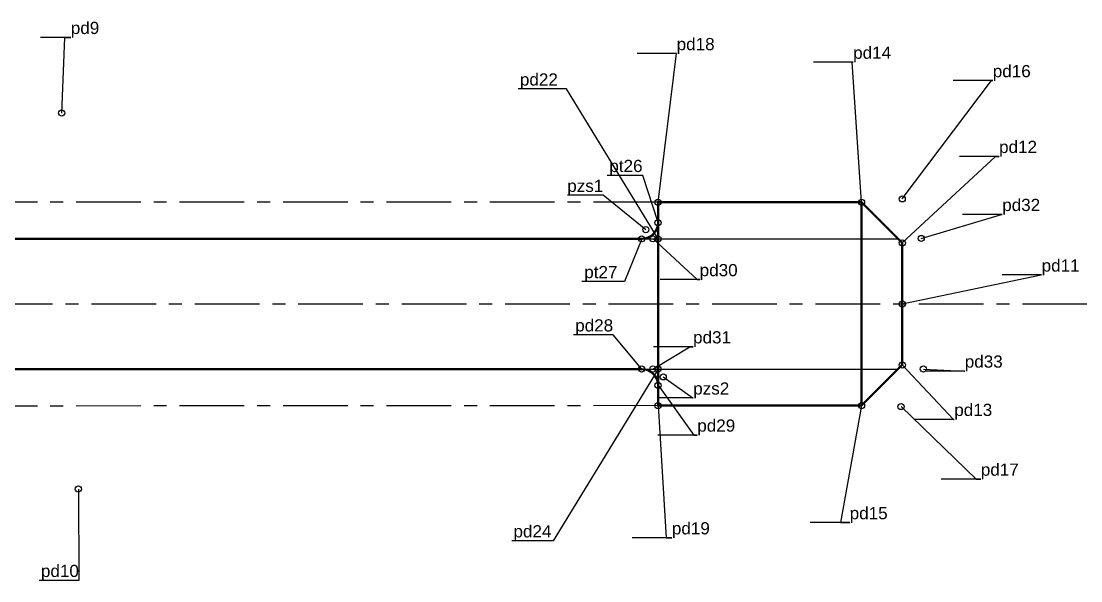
# Model space of a CAD drawing. Header units: millimetres. Extents: x 16.8 to 53.7, y -3.8 to 3.9.
# Drawn here: x 26.04 to 39.05, y -3.4 to 3.47 of the extents above; entities that cross this region are included whole.
import ezdxf
from ezdxf import colors
from ezdxf.entities.mleader import LeaderData, LeaderLine
from ezdxf.math import Vec2, Vec3

# ---------------------------------------------------------------- set-up
doc = ezdxf.new("R2010")
doc.units = ezdxf.units.MM
doc.header["$LTSCALE"] = 0.025
doc.linetypes.add('CENTER', pattern=[50.800000000000004, 31.75, -6.35, 6.35, -6.35])
for name, color, linetype in [('axes', 150, 'CENTER'), ('points', 7, 'Continuous'), ('points_small', 7, 'Continuous'), ('supplement', 240, 'CENTER'), ('thread', 240, 'Continuous')]:
    doc.layers.add(name, color=color, linetype=linetype)
doc.layers.add('main', color=240, linetype='Continuous', lineweight=50)
doc.styles.get("Standard").update_dxf_attribs({"font": 'arial.ttf'})

# ---------------------------------------------------------------- blocks, each defined once
blk = doc.blocks.new('_Small')
at = {"color": 0, "linetype": 'ByBlock', "lineweight": -2}
blk.add_circle((0, 0), 0.25, dxfattribs=at)

msp = doc.modelspace()

# ---------------------------------------------------------------- linework, layer by layer
at = {"layer": 'axes'}
msp.add_xline((0, 0), (1, 0), dxfattribs=at)
at = {"layer": 'main'}
for p, q in [((36.35712951809958, 1.25), (33.85850842235981, 1.25)), ((33.85850842235981, 1.25), (33.85850842235981, -1.258717507076315)), ((36.85712951809958, 0.75), (36.35712951809958, 1.25)), ((36.35712951809958, 1.25), (36.35712951809959, -1.25)), ((20.89035338752155, 0.8000000000000012), (33.65850842235982, 0.8)), ((26.66295066639759, 0.8000000000000005), (33.65850842235982, 0.7999999999999999)), ((30.85712951809958, 0.7999999999999999), (33.65850842235982, 0.7999999999999998)), ((36.85712951809958, 0), (36.85712951809958, 0.75)), ((36.85712951809958, 0.75), (36.85712951809958, -0.75)), ((36.85712951809958, -0.75), (36.35712951809958, -1.25)), ((20.8986897376505, -0.7999999999999985), (33.65850842235982, -0.7999999999999998)), ((30.85712951809958, -0.7999999999999998), (33.65850842235982, -0.7999999999999998)), ((36.35712951809959, -1.25), (33.85850842235981, -1.25))]:
    msp.add_line(p, q, dxfattribs=at)
for centre, start, end in [((33.65850842235982, 1), 270, 0), ((33.65850842235982, -0.9999999999999999), 0, 90)]:
    msp.add_arc(centre, 0.2, start, end, dxfattribs=at)
at = {"layer": 'supplement'}
for p, q in [((33.85850842235981, 1.25), (20.35751067504694, 1.249999999999999)), ((33.85850842235981, -1.25), (20.35751067504694, -1.258336350128953))]:
    msp.add_line(p, q, dxfattribs=at)
at = {"layer": 'thread'}
for p, q in [((33.65850842235982, 0.8), (36.80712951809958, 0.8)), ((33.65850842235982, -0.7999999999999998), (36.80712951809958, -0.7999999999999998))]:
    msp.add_line(p, q, dxfattribs=at)

# ---------------------------------------------------------------- leaders
at = {"layer": 'points'}
ml = msp.add_multileader_mtext('Standard', dxfattribs=at)
ml.set_content('pd9', color=256)
ml.set_leader_properties()
ml.set_arrow_properties(name='SMALL')
ml.build(insert=Vec2(0, 0))
ml.multileader.update_dxf_attribs({"text_left_attachment_type": 6, "text_right_attachment_type": 6, "dogleg_length": 0.07446996484563329, "arrow_head_size": 0.15})
ctx = ml.context
ctx.base_point, ctx.char_height, ctx.arrow_head_size, ctx.landing_gap_size, ctx.plane_origin = Vec3(26.64910812930194, 3.275356366226241), 0.15, 0.15, 0, Vec3(26.5374032210001, 2.34514188549327)
ctx.left_attachment, ctx.right_attachment = 6, 6
notes = []
notes.append((ctx, [(0, (1, 1, 0), (26.5746381644563, 3.275356366226241), (1, 0), 0.07446996484563329, [(0, [(26.5374032210001, 2.34514188549327)], 0, [])])]))
ctx.mtext.insert, ctx.mtext.flow_direction = Vec3(26.64910812930194, 3.467000295284904), 5
ml = msp.add_multileader_mtext('Standard', dxfattribs=at)
ml.set_content('pd18', color=256)
ml.set_leader_properties()
ml.set_arrow_properties(name='SMALL')
ml.build(insert=Vec2(0, 0))
ml.multileader.update_dxf_attribs({"text_left_attachment_type": 6, "text_right_attachment_type": 6, "dogleg_length": 0, "arrow_head_size": 0.15})
ctx = ml.context
ctx.base_point, ctx.char_height, ctx.arrow_head_size, ctx.landing_gap_size, ctx.plane_origin = Vec3(34.08696475933195, 3.076619379176101), 0.15, 0.15, 0, Vec3(33.85850842235981, 1.25)
ctx.left_attachment, ctx.right_attachment = 6, 6
notes.append((ctx, [(0, (1, 1, 0), (34.08696475933195, 3.076619379176101), (1, 0), 0, [(0, [(33.85850842235981, 1.25)], 0, [])])]))
ctx.mtext.insert, ctx.mtext.flow_direction = Vec3(34.08696475933195, 3.268263308234764), 5
ml = msp.add_multileader_mtext('Standard', dxfattribs=at)
ml.set_content('pd14', color=256)
ml.set_leader_properties()
ml.set_arrow_properties(name='SMALL')
ml.build(insert=Vec2(0, 0))
ml.multileader.update_dxf_attribs({"text_left_attachment_type": 6, "text_right_attachment_type": 6, "dogleg_length": 0.01208572985264198, "arrow_head_size": 0.15})
ctx = ml.context
ctx.base_point, ctx.char_height, ctx.arrow_head_size, ctx.landing_gap_size, ctx.plane_origin = Vec3(36.25369563900323, 2.971019781310169), 0.15, 0.15, 0, Vec3(35.65172300555997, 2.031322770098775)
ctx.left_attachment, ctx.right_attachment = 6, 6
notes.append((ctx, [(0, (1, 1, 0), (36.24160990915058, 2.971019781310169), (1, 0), 0.01208572985264198, [(0, [(36.35712951809958, 1.25)], 0, [])])]))
ctx.mtext.insert, ctx.mtext.flow_direction = Vec3(36.25369563900323, 3.162663710368832), 5
ml = msp.add_multileader_mtext('Standard', dxfattribs=at)
ml.set_content('pd16', color=256)
ml.set_leader_properties()
ml.set_arrow_properties(name='SMALL')
ml.build(insert=Vec2(0, 0))
ml.multileader.update_dxf_attribs({"text_left_attachment_type": 6, "text_right_attachment_type": 6, "dogleg_length": 0.0161009294719463, "arrow_head_size": 0.15})
ctx = ml.context
ctx.base_point, ctx.char_height, ctx.arrow_head_size, ctx.landing_gap_size, ctx.plane_origin = Vec3(37.96750985867301, 2.744448246665648), 0.15, 0.15, 0, Vec3(36.85654401057748, 1.291081731072822)
ctx.left_attachment, ctx.right_attachment = 6, 6
notes.append((ctx, [(0, (1, 1, 0), (37.95140892920107, 2.744448246665648), (1, 0), 0.0161009294719463, [(0, [(36.85654401057748, 1.291081731072822)], 0, [])])]))
ctx.mtext.insert, ctx.mtext.flow_direction = Vec3(37.96750985867301, 2.936092175724311), 5
ml = msp.add_multileader_mtext('Standard', dxfattribs=at)
ml.set_content('pd22', color=256)
ml.set_leader_properties()
ml.set_arrow_properties(name='SMALL')
ml.build(insert=Vec2(0, 0))
ml.multileader.update_dxf_attribs({"text_left_attachment_type": 6, "text_right_attachment_type": 6, "dogleg_length": 0.1040049486664139, "arrow_head_size": 0.15})
ctx = ml.context
ctx.base_point, ctx.char_height, ctx.arrow_head_size, ctx.landing_gap_size, ctx.plane_origin = Vec3(32.18728353368419, 2.641873635019579), 0.15, 0.15, 0, Vec3(33.85850842235981, 0.8)
ctx.left_attachment, ctx.right_attachment, ctx.text_align_type = 6, 6, 2
notes.append((ctx, [(0, (1, 1, 0), (32.73259134728922, 2.641873635019579), (-1, 0), 0.1040049486664139, [(0, [(33.85850842235981, 0.8)], 0, [])])]))
ctx.mtext.insert, ctx.mtext.alignment, ctx.mtext.flow_direction = Vec3(32.6285863986228, 2.833517564078242), 3, 5
ml = msp.add_multileader_mtext('Standard', dxfattribs=at)
ml.set_content('pd12', color=256)
ml.set_leader_properties()
ml.set_arrow_properties(name='SMALL')
ml.build(insert=Vec2(0, 0))
ml.multileader.update_dxf_attribs({"text_left_attachment_type": 6, "text_right_attachment_type": 6, "dogleg_length": 0.04278549404640736, "arrow_head_size": 0.15})
ctx = ml.context
ctx.base_point, ctx.char_height, ctx.arrow_head_size, ctx.landing_gap_size, ctx.plane_origin = Vec3(38.04496785124103, 1.813225704299668), 0.15, 0.15, 0, Vec3(36.85712951809958, 0.75)
ctx.left_attachment, ctx.right_attachment = 6, 6
notes.append((ctx, [(0, (1, 1, 0), (38.00218235719463, 1.813225704299668), (1, 0), 0.04278549404640736, [(0, [(36.85712951809958, 0.75)], 0, [])])]))
ctx.mtext.insert, ctx.mtext.flow_direction = Vec3(38.04496785124103, 2.004869633358331), 5
ml = msp.add_multileader_mtext('Standard', dxfattribs=at)
ml.set_content('pzs1', color=256)
ml.set_leader_properties()
ml.set_arrow_properties(name='SMALL')
ml.build(insert=Vec2(0, 0))
ml.multileader.update_dxf_attribs({"text_left_attachment_type": 6, "text_right_attachment_type": 6, "dogleg_length": 0, "arrow_head_size": 0.15})
ctx = ml.context
ctx.base_point, ctx.char_height, ctx.arrow_head_size, ctx.landing_gap_size, ctx.plane_origin = Vec3(32.79590781396617, 1.334895899378488), 0.15, 0.15, 0, Vec3(33.70867331537116, 0.9126043652919762)
ctx.left_attachment, ctx.right_attachment, ctx.text_align_type = 6, 6, 2
notes.append((ctx, [(0, (1, 1, 0), (33.18625569936863, 1.334895899378488), (-1, 0), 0, [(0, [(33.70867331537116, 0.9126043652919762)], 0, [])])]))
ctx.mtext.insert, ctx.mtext.alignment, ctx.mtext.flow_direction = Vec3(33.18625569936863, 1.526539828437151), 3, 5
ml = msp.add_multileader_mtext('Standard', dxfattribs=at)
ml.set_content('pd32', color=256)
ml.set_leader_properties()
ml.set_arrow_properties(name='SMALL')
ml.build(insert=Vec2(0, 0))
ml.multileader.update_dxf_attribs({"text_left_attachment_type": 6, "text_right_attachment_type": 6, "dogleg_length": 0.009943733387968603, "arrow_head_size": 0.15})
ctx = ml.context
ctx.base_point, ctx.char_height, ctx.arrow_head_size, ctx.landing_gap_size, ctx.plane_origin = Vec3(38.08350275927111, 1.100144613415175), 0.15, 0.15, 0, Vec3(37.08925584024541, 0.8047758946541705)
ctx.left_attachment, ctx.right_attachment = 6, 6
notes.append((ctx, [(0, (1, 1, 0), (38.07355902588314, 1.100144613415175), (1, 0), 0.009943733387968603, [(0, [(37.08925584024541, 0.8047758946541705)], 0, [])])]))
ctx.mtext.insert, ctx.mtext.flow_direction = Vec3(38.08350275927111, 1.291788542473838), 5
ml = msp.add_multileader_mtext('Standard', dxfattribs=at)
ml.set_content('pd11', color=256)
ml.set_leader_properties()
ml.set_arrow_properties(name='SMALL')
ml.build(insert=Vec2(0, 0))
ml.multileader.update_dxf_attribs({"text_left_attachment_type": 6, "text_right_attachment_type": 6, "dogleg_length": 0.004870437840210684, "arrow_head_size": 0.15})
ctx = ml.context
ctx.base_point, ctx.char_height, ctx.arrow_head_size, ctx.landing_gap_size, ctx.plane_origin = Vec3(38.56750665183593, 0.3557070779305818), 0.15, 0.15, 0, Vec3(36.85712951809958, 0)
ctx.left_attachment, ctx.right_attachment = 6, 6
notes.append((ctx, [(0, (1, 1, 0), (38.56263621399572, 0.3557070779305818), (1, 0), 0.004870437840210684, [(0, [(36.85712951809958, 0)], 0, [])])]))
ctx.mtext.insert, ctx.mtext.flow_direction = Vec3(38.56750665183593, 0.5473510069892448), 5
ml = msp.add_multileader_mtext('Standard', dxfattribs=at)
ml.set_content('pd33', color=256)
ml.set_leader_properties()
ml.set_arrow_properties(name='SMALL')
ml.build(insert=Vec2(0, 0))
ml.multileader.update_dxf_attribs({"text_left_attachment_type": 6, "text_right_attachment_type": 6, "dogleg_length": 0.006289445000120963, "arrow_head_size": 0.15})
ctx = ml.context
ctx.base_point, ctx.char_height, ctx.arrow_head_size, ctx.landing_gap_size, ctx.plane_origin = Vec3(37.62378877635608, -0.8246820933090078), 0.15, 0.15, 0, Vec3(36.93194625247907, -0.8089709762147663)
ctx.left_attachment, ctx.right_attachment = 6, 6
notes.append((ctx, [(0, (1, 1, 0), (37.61749933135596, -0.8246820933090078), (1, 0), 0.006289445000120963, [(0, [(37.1152167072339, -0.799636185855924)], 0, [])])]))
ctx.mtext.insert, ctx.mtext.flow_direction = Vec3(37.62378877635608, -0.6330381642503448), 5
ml = msp.add_multileader_mtext('Standard', dxfattribs=at)
ml.set_content('pd24', color=256)
ml.set_leader_properties()
ml.set_arrow_properties(name='SMALL')
ml.build(insert=Vec2(0, 0))
ml.multileader.update_dxf_attribs({"text_left_attachment_type": 6, "text_right_attachment_type": 6, "dogleg_length": 0.02073280009680943, "arrow_head_size": 0.15})
ctx = ml.context
ctx.base_point, ctx.char_height, ctx.arrow_head_size, ctx.landing_gap_size, ctx.plane_origin = Vec3(32.10727274922849, -2.910602025217621), 0.15, 0.15, 0, Vec3(33.85850842235981, -0.7999999999999998)
ctx.left_attachment, ctx.right_attachment, ctx.text_align_type = 6, 6, 2
notes.append((ctx, [(0, (1, 1, 0), (32.57022928738806, -2.910602025217621), (-1, 0), 0.02073280009680943, [(0, [(33.85850842235981, -0.7999999999999998)], 0, [])])]))
ctx.mtext.insert, ctx.mtext.alignment, ctx.mtext.flow_direction = Vec3(32.54949648729125, -2.718958096158958), 3, 5
ml = msp.add_multileader_mtext('Standard', dxfattribs=at)
ml.set_content('pd13', color=256)
ml.set_leader_properties()
ml.set_arrow_properties(name='SMALL')
ml.build(insert=Vec2(0, 0))
ml.multileader.update_dxf_attribs({"text_left_attachment_type": 6, "text_right_attachment_type": 6, "dogleg_length": 0.00794429493608817, "arrow_head_size": 0.15})
ctx = ml.context
ctx.base_point, ctx.char_height, ctx.arrow_head_size, ctx.landing_gap_size, ctx.plane_origin = Vec3(37.49485447879044, -1.418530211764753), 0.15, 0.15, 0, Vec3(36.85712951809958, -0.75)
ctx.left_attachment, ctx.right_attachment = 6, 6
notes.append((ctx, [(0, (1, 1, 0), (37.48691018385436, -1.418530211764753), (1, 0), 0.00794429493608817, [(0, [(36.85712951809958, -0.75)], 0, [])])]))
ctx.mtext.insert, ctx.mtext.flow_direction = Vec3(37.49485447879044, -1.22688628270609), 5
ml = msp.add_multileader_mtext('Standard', dxfattribs=at)
ml.set_content('pzs2', color=256)
ml.set_leader_properties()
ml.set_arrow_properties(name='SMALL')
ml.build(insert=Vec2(0, 0))
ml.multileader.update_dxf_attribs({"text_left_attachment_type": 6, "text_right_attachment_type": 6, "dogleg_length": 0.004385649235858315, "arrow_head_size": 0.15})
ctx = ml.context
ctx.base_point, ctx.char_height, ctx.arrow_head_size, ctx.landing_gap_size, ctx.plane_origin = Vec3(34.29002478707268, -1.155280221390882), 0.15, 0.15, 0, Vec3(33.92255884071001, -0.8964250324349123)
ctx.left_attachment, ctx.right_attachment = 6, 6
notes.append((ctx, [(0, (1, 1, 0), (34.28563913783682, -1.155280221390882), (1, 0), 0.004385649235858315, [(0, [(33.92255884071001, -0.8964250324349123)], 0, [])])]))
ctx.mtext.insert, ctx.mtext.flow_direction = Vec3(34.29002478707268, -0.9636362923322189), 5
ml = msp.add_multileader_mtext('Standard', dxfattribs=at)
ml.set_content('pd19', color=256)
ml.set_leader_properties()
ml.set_arrow_properties(name='SMALL')
ml.build(insert=Vec2(0, 0))
ml.multileader.update_dxf_attribs({"text_left_attachment_type": 6, "text_right_attachment_type": 6, "dogleg_length": 0.07160542295943606, "arrow_head_size": 0.15})
ctx = ml.context
ctx.base_point, ctx.char_height, ctx.arrow_head_size, ctx.landing_gap_size, ctx.plane_origin = Vec3(34.02815412650686, -2.873612052994659), 0.15, 0.15, 0, Vec3(33.85850842235981, -1.25)
ctx.left_attachment, ctx.right_attachment = 6, 6
notes.append((ctx, [(0, (1, 1, 0), (33.95654870354743, -2.873612052994659), (1, 0), 0.07160542295943606, [(0, [(33.85850842235981, -1.25)], 0, [])])]))
ctx.mtext.insert, ctx.mtext.flow_direction = Vec3(34.02815412650686, -2.681968123935996), 5
ml = msp.add_multileader_mtext('Standard', dxfattribs=at)
ml.set_content('pd15', color=256)
ml.set_leader_properties()
ml.set_arrow_properties(name='SMALL')
ml.build(insert=Vec2(0, 0))
ml.multileader.update_dxf_attribs({"text_left_attachment_type": 6, "text_right_attachment_type": 6, "dogleg_length": 0.1146294843818219, "arrow_head_size": 0.15})
ctx = ml.context
ctx.base_point, ctx.char_height, ctx.arrow_head_size, ctx.landing_gap_size, ctx.plane_origin = Vec3(36.21106176894034, -2.687475602638486), 0.15, 0.15, 0, Vec3(35.74591982180655, -1.884461792450779)
ctx.left_attachment, ctx.right_attachment = 6, 6
notes.append((ctx, [(0, (1, 1, 0), (36.09643228455852, -2.687475602638486), (1, 0), 0.1146294843818219, [(0, [(36.35712951809958, -1.25)], 0, [])])]))
ctx.mtext.insert, ctx.mtext.flow_direction = Vec3(36.21106176894034, -2.495831673579823), 5
ml = msp.add_multileader_mtext('Standard', dxfattribs=at)
ml.set_content('pd17', color=256)
ml.set_leader_properties()
ml.set_arrow_properties(name='SMALL')
ml.build(insert=Vec2(0, 0))
ml.multileader.update_dxf_attribs({"text_left_attachment_type": 6, "text_right_attachment_type": 6, "dogleg_length": 0.05519193097441644, "arrow_head_size": 0.15})
ctx = ml.context
ctx.base_point, ctx.char_height, ctx.arrow_head_size, ctx.landing_gap_size, ctx.plane_origin = Vec3(37.82082835634668, -2.152436640692592), 0.15, 0.15, 0, Vec3(36.84133798850164, -1.260672506048699)
ctx.left_attachment, ctx.right_attachment = 6, 6
notes.append((ctx, [(0, (1, 1, 0), (37.76563642537226, -2.152436640692592), (1, 0), 0.05519193097441644, [(0, [(36.84133798850164, -1.260672506048699)], 0, [])])]))
ctx.mtext.insert, ctx.mtext.flow_direction = Vec3(37.82082835634668, -1.960792711633929), 5
ml = msp.add_multileader_mtext('Standard', dxfattribs=at)
ml.set_content('pd10', color=256)
ml.set_leader_properties()
ml.set_arrow_properties(name='SMALL')
ml.build(insert=Vec2(0, 0))
ml.multileader.update_dxf_attribs({"text_left_attachment_type": 6, "text_right_attachment_type": 6, "dogleg_length": 0, "arrow_head_size": 0.15})
ctx = ml.context
ctx.base_point, ctx.char_height, ctx.arrow_head_size, ctx.landing_gap_size, ctx.plane_origin = Vec3(26.30607541041948, -3.397382240115817), 0.15, 0.15, 0, Vec3(26.76081311553699, -2.219110542261802)
ctx.left_attachment, ctx.right_attachment, ctx.text_align_type = 6, 6, 2
notes.append((ctx, [(0, (1, 1, 0), (26.74840146771825, -3.397382240115817), (-1, 0), 0, [(0, [(26.74222136177812, -2.274679238625374)], 0, [])])]))
ctx.mtext.insert, ctx.mtext.alignment, ctx.mtext.flow_direction = Vec3(26.74840146771825, -3.205738311057154), 3, 5
at = {"layer": 'points_small'}
ml = msp.add_multileader_mtext('Standard', dxfattribs=at)
ml.set_content('pt26', color=256)
ml.set_leader_properties()
ml.set_arrow_properties(name='SMALL')
ml.build(insert=Vec2(0, 0))
ml.multileader.update_dxf_attribs({"text_left_attachment_type": 6, "text_right_attachment_type": 6, "dogleg_length": 0.003480610923266607, "arrow_head_size": 0.15})
ctx = ml.context
ctx.base_point, ctx.char_height, ctx.arrow_head_size, ctx.landing_gap_size, ctx.plane_origin = Vec3(33.28395751921543, 1.579325275166266), 0.15, 0.15, 0, Vec3(33.85850842235981, 1)
ctx.left_attachment, ctx.right_attachment, ctx.text_align_type = 6, 6, 2
notes.append((ctx, [(0, (1, 1, 0), (33.67185149985221, 1.579325275166266), (-1, 0), 0.003480610923266607, [(0, [(33.85850842235981, 1)], 0, [])])]))
ctx.mtext.insert, ctx.mtext.alignment, ctx.mtext.flow_direction = Vec3(33.66837088892894, 1.770969204224929), 3, 5
ml = msp.add_multileader_mtext('Standard', dxfattribs=at)
ml.set_content('pt27', color=256)
ml.set_leader_properties()
ml.set_arrow_properties(name='SMALL')
ml.build(insert=Vec2(0, 0))
ml.multileader.update_dxf_attribs({"text_left_attachment_type": 6, "text_right_attachment_type": 6, "dogleg_length": 0.08749459037952272, "arrow_head_size": 0.15})
ctx = ml.context
ctx.base_point, ctx.char_height, ctx.arrow_head_size, ctx.landing_gap_size, ctx.plane_origin = Vec3(32.97553977063588, 0.2749485707972958), 0.15, 0.15, 0, Vec3(33.65850842235982, 0.7999999999999999)
ctx.left_attachment, ctx.right_attachment, ctx.text_align_type = 6, 6, 2
notes.append((ctx, [(0, (1, 1, 0), (33.44755004996492, 0.2749485707972958), (-1, 0), 0.08749459037952272, [(0, [(33.65850842235982, 0.8)], 0, [])])]))
ctx.mtext.insert, ctx.mtext.alignment, ctx.mtext.flow_direction = Vec3(33.3600554595854, 0.4665924998559589), 3, 5
ml = msp.add_multileader_mtext('Standard', dxfattribs=at)
ml.set_content('pd30', color=256)
ml.set_leader_properties()
ml.set_arrow_properties(name='SMALL')
ml.build(insert=Vec2(0, 0))
ml.multileader.update_dxf_attribs({"text_left_attachment_type": 6, "text_right_attachment_type": 6, "dogleg_length": 0.03197405711403621, "arrow_head_size": 0.15})
ctx = ml.context
ctx.base_point, ctx.char_height, ctx.arrow_head_size, ctx.landing_gap_size, ctx.plane_origin = Vec3(34.36949341910539, 0.2992358258657291), 0.15, 0.15, 0, Vec3(33.79719348209828, 0.8)
ctx.left_attachment, ctx.right_attachment = 6, 6
notes.append((ctx, [(0, (1, 1, 0), (34.33751936199135, 0.2992358258657291), (1, 0), 0.03197405711403621, [(0, [(33.79719348209828, 0.8)], 0, [])])]))
ctx.mtext.insert, ctx.mtext.flow_direction = Vec3(34.36949341910539, 0.4908797549243921), 5
ml = msp.add_multileader_mtext('Standard', dxfattribs=at)
ml.set_content('pd28', color=256)
ml.set_leader_properties()
ml.set_arrow_properties(name='SMALL')
ml.build(insert=Vec2(0, 0))
ml.multileader.update_dxf_attribs({"text_left_attachment_type": 6, "text_right_attachment_type": 6, "dogleg_length": 0, "arrow_head_size": 0.15})
ctx = ml.context
ctx.base_point, ctx.char_height, ctx.arrow_head_size, ctx.landing_gap_size, ctx.plane_origin = Vec3(32.86425289295878, -0.3801802332160165), 0.15, 0.15, 0, Vec3(33.65850842235982, -0.7999999999999998)
ctx.left_attachment, ctx.right_attachment, ctx.text_align_type = 6, 6, 2
notes.append((ctx, [(0, (1, 1, 0), (33.30739750414568, -0.3801802332160165), (-1, 0), 0, [(0, [(33.65850842235982, -0.7999999999999998)], 0, [])])]))
ctx.mtext.insert, ctx.mtext.alignment, ctx.mtext.flow_direction = Vec3(33.30739750414568, -0.1885363041573535), 3, 5
ml = msp.add_multileader_mtext('Standard', dxfattribs=at)
ml.set_content('pd31', color=256)
ml.set_leader_properties()
ml.set_arrow_properties(name='SMALL')
ml.build(insert=Vec2(0, 0))
ml.multileader.update_dxf_attribs({"text_left_attachment_type": 6, "text_right_attachment_type": 6, "dogleg_length": 0.03871187578703746, "arrow_head_size": 0.15})
ctx = ml.context
ctx.base_point, ctx.char_height, ctx.arrow_head_size, ctx.landing_gap_size, ctx.plane_origin = Vec3(34.28833000650145, -0.5264670208408049), 0.15, 0.15, 0, Vec3(33.79434162275483, -0.7999999999999998)
ctx.left_attachment, ctx.right_attachment = 6, 6
notes.append((ctx, [(0, (1, 1, 0), (34.24961813071441, -0.5264670208408049), (1, 0), 0.03871187578703746, [(0, [(33.79434162275483, -0.7999999999999998)], 0, [])])]))
ctx.mtext.insert, ctx.mtext.flow_direction = Vec3(34.28833000650145, -0.3348230917821419), 5
ml = msp.add_multileader_mtext('Standard', dxfattribs=at)
ml.set_content('pd29', color=256)
ml.set_leader_properties()
ml.set_arrow_properties(name='SMALL')
ml.build(insert=Vec2(0, 0))
ml.multileader.update_dxf_attribs({"text_left_attachment_type": 6, "text_right_attachment_type": 6, "dogleg_length": 0.04027003107057681, "arrow_head_size": 0.15})
ctx = ml.context
ctx.base_point, ctx.char_height, ctx.arrow_head_size, ctx.landing_gap_size, ctx.plane_origin = Vec3(34.34003114537755, -1.611214703039238), 0.15, 0.15, 0, Vec3(33.85850842235981, -0.9999999999999999)
ctx.left_attachment, ctx.right_attachment = 6, 6
notes.append((ctx, [(0, (1, 1, 0), (34.29976111430697, -1.611214703039238), (1, 0), 0.04027003107057681, [(0, [(33.85850842235981, -0.9999999999999999)], 0, [])])]))
ctx.mtext.insert, ctx.mtext.flow_direction = Vec3(34.34003114537755, -1.419570773980575), 5
for ctx, leaders in notes:
    for number, flags, end, landing, length, lines in leaders:
        leader = LeaderData()
        leader.index, (leader.has_last_leader_line, leader.has_dogleg_vector, leader.attachment_direction) = number, flags
        leader.last_leader_point, leader.dogleg_vector, leader.dogleg_length = Vec3(end), Vec3(landing), length
        for number, points, colour, breaks in lines:
            line = LeaderLine()
            line.index, line.vertices, line.color, line.breaks = number, Vec3.list(points), colors.encode_raw_color(colour), breaks
            leader.lines.append(line)
        ctx.leaders.append(leader)

doc.saveas('drawing.dxf')
